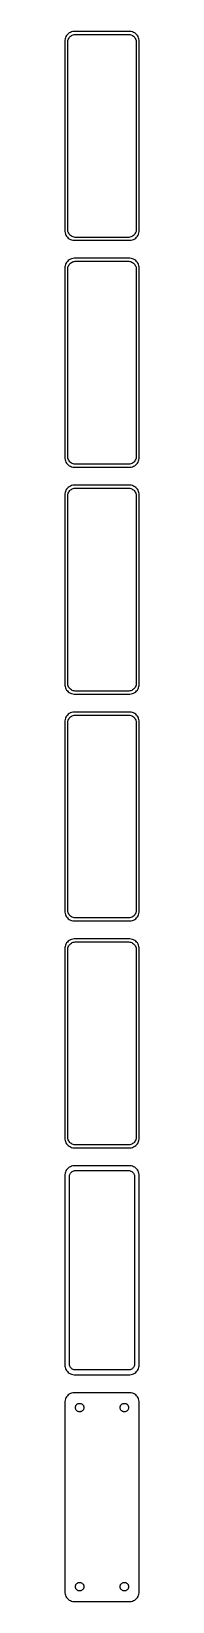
# Model space of a CAD drawing. Header units: metres. Extents: x -19 to 19, y 1658 to 3358.
# Drawn here: x -19 to 19, y 1658 to 2446 of the extents above; entities that cross this region are included whole.
import ezdxf

# ---------------------------------------------------------------- set-up
doc = ezdxf.new("R2010")
doc.units = ezdxf.units.M

msp = doc.modelspace()

# ---------------------------------------------------------------- linework, layer by layer
for p, q in [((-15.8789, 2446.02), (-16.4291, 2445.72)), ((-15.2951, 2446.26), (-15.8789, 2446.02)), ((-14.6869, 2446.41), (-15.2951, 2446.26)), ((-14.0639, 2446.49), (-14.6869, 2446.41)), ((14.0639, 2446.49), (-14.0639, 2446.49)), ((14.6869, 2446.41), (14.0639, 2446.49)), ((15.2951, 2446.26), (14.6869, 2446.41)), ((15.8789, 2446.02), (15.2951, 2446.26)), ((16.4291, 2445.72), (15.8789, 2446.02)), ((-18.7106, 2442.13), (-18.75, 2441.5)), ((-18.75, 2441.5), (-18.75, 2346.5)), ((-18.5929, 2442.74), (-18.7106, 2442.13)), ((-18.3989, 2443.34), (-18.5929, 2442.74)), ((-18.1315, 2443.91), (-18.3989, 2443.34)), ((-17.7951, 2444.44), (-18.1315, 2443.91)), ((-17.3948, 2444.92), (-17.7951, 2444.44)), ((-16.9371, 2445.35), (-17.3948, 2444.92)), ((-17.25, 2441), (-17.2184, 2441.5)), ((-17.25, 2347), (-17.25, 2441)), ((-17.2184, 2441.5), (-17.1243, 2441.99)), ((-17.1243, 2441.99), (-16.9691, 2442.47)), ((-16.9691, 2442.47), (-16.7552, 2442.93)), ((-16.4291, 2445.72), (-16.9371, 2445.35)), ((-16.7552, 2442.93), (-16.4861, 2443.35)), ((-16.4861, 2443.35), (-16.1659, 2443.74)), ((-16.1659, 2443.74), (-15.7997, 2444.08)), ((-15.7997, 2444.08), (-15.3933, 2444.38)), ((-15.3933, 2444.38), (-14.9531, 2444.62)), ((-14.9531, 2444.62), (-14.4861, 2444.8)), ((-14.4861, 2444.8), (-13.9995, 2444.93)), ((-13.9995, 2444.93), (-13.5012, 2444.99)), ((-13.5012, 2444.99), (13.5012, 2444.99)), ((13.5012, 2444.99), (13.9995, 2444.93)), ((13.9995, 2444.93), (14.4861, 2444.8)), ((14.4861, 2444.8), (14.9531, 2444.62)), ((14.9531, 2444.62), (15.3933, 2444.38)), ((15.3933, 2444.38), (15.7997, 2444.08)), ((15.7997, 2444.08), (16.1659, 2443.74)), ((16.1659, 2443.74), (16.4861, 2443.35)), ((16.9371, 2445.35), (16.4291, 2445.72)), ((16.4861, 2443.35), (16.7552, 2442.93)), ((16.7552, 2442.93), (16.9691, 2442.47)), ((17.3948, 2444.92), (16.9371, 2445.35)), ((16.9691, 2442.47), (17.1243, 2441.99)), ((17.1243, 2441.99), (17.2184, 2441.5)), ((17.2184, 2441.5), (17.25, 2441)), ((17.25, 2441), (17.25, 2347)), ((17.7951, 2444.44), (17.3948, 2444.92)), ((18.1315, 2443.91), (17.7951, 2444.44)), ((18.3989, 2443.34), (18.1315, 2443.91)), ((18.5929, 2442.74), (18.3989, 2443.34)), ((18.7106, 2442.13), (18.5929, 2442.74)), ((18.75, 2441.5), (18.7106, 2442.13)), ((18.75, 2346.5), (18.75, 2441.5)), ((-18.75, 2346.5), (-18.7106, 2345.87)), ((-18.7106, 2345.87), (-18.5929, 2345.26)), ((-18.5929, 2345.26), (-18.3989, 2344.66)), ((-18.3989, 2344.66), (-18.1315, 2344.09)), ((-18.1315, 2344.09), (-17.7951, 2343.56)), ((-17.7951, 2343.56), (-17.3948, 2343.08)), ((-17.2184, 2346.5), (-17.25, 2347)), ((-17.1243, 2346.01), (-17.2184, 2346.5)), ((-16.9691, 2345.53), (-17.1243, 2346.01)), ((-16.7552, 2345.07), (-16.9691, 2345.53)), ((-16.4861, 2344.65), (-16.7552, 2345.07)), ((-16.1659, 2344.26), (-16.4861, 2344.65)), ((-15.7997, 2343.92), (-16.1659, 2344.26)), ((-15.3933, 2343.62), (-15.7997, 2343.92)), ((-14.9531, 2343.38), (-15.3933, 2343.62)), ((-14.4861, 2343.2), (-14.9531, 2343.38)), ((14.9531, 2343.38), (14.4861, 2343.2)), ((15.3933, 2343.62), (14.9531, 2343.38)), ((15.7997, 2343.92), (15.3933, 2343.62)), ((16.1659, 2344.26), (15.7997, 2343.92)), ((16.4861, 2344.65), (16.1659, 2344.26)), ((16.7552, 2345.07), (16.4861, 2344.65)), ((16.9691, 2345.53), (16.7552, 2345.07)), ((17.1243, 2346.01), (16.9691, 2345.53)), ((17.2184, 2346.5), (17.1243, 2346.01)), ((17.25, 2347), (17.2184, 2346.5)), ((17.3948, 2343.08), (17.7951, 2343.56)), ((17.7951, 2343.56), (18.1315, 2344.09)), ((18.1315, 2344.09), (18.3989, 2344.66)), ((18.3989, 2344.66), (18.5929, 2345.26)), ((18.5929, 2345.26), (18.7106, 2345.87)), ((18.7106, 2345.87), (18.75, 2346.5)), ((-17.3948, 2343.08), (-16.9371, 2342.65)), ((-16.9371, 2342.65), (-16.4291, 2342.28)), ((-16.4291, 2342.28), (-15.8789, 2341.98)), ((-15.8789, 2341.98), (-15.2951, 2341.74)), ((-15.2951, 2341.74), (-14.6869, 2341.59)), ((-14.6869, 2341.59), (-14.0639, 2341.51)), ((-13.9995, 2343.07), (-14.4861, 2343.2)), ((-14.0639, 2341.51), (14.0639, 2341.51)), ((-13.5012, 2343.01), (-13.9995, 2343.07)), ((13.5012, 2343.01), (-13.5012, 2343.01)), ((13.9995, 2343.07), (13.5012, 2343.01)), ((14.4861, 2343.2), (13.9995, 2343.07)), ((14.0639, 2341.51), (14.6869, 2341.59)), ((14.6869, 2341.59), (15.2951, 2341.74)), ((15.2951, 2341.74), (15.8789, 2341.98)), ((15.8789, 2341.98), (16.4291, 2342.28)), ((16.4291, 2342.28), (16.9371, 2342.65)), ((16.9371, 2342.65), (17.3948, 2343.08)), ((-18.7106, 2328.13), (-18.75, 2327.5)), ((-18.75, 2327.5), (-18.75, 2232.5)), ((-18.5929, 2328.74), (-18.7106, 2328.13)), ((-18.3989, 2329.34), (-18.5929, 2328.74)), ((-18.1315, 2329.91), (-18.3989, 2329.34)), ((-17.7951, 2330.44), (-18.1315, 2329.91)), ((-17.3948, 2330.92), (-17.7951, 2330.44)), ((-16.9371, 2331.35), (-17.3948, 2330.92)), ((-17.25, 2327), (-17.2184, 2327.5)), ((-17.2184, 2327.5), (-17.1243, 2327.99)), ((-17.1243, 2327.99), (-16.9691, 2328.47)), ((-16.9691, 2328.47), (-16.7552, 2328.93)), ((-16.4291, 2331.72), (-16.9371, 2331.35)), ((-16.7552, 2328.93), (-16.4861, 2329.35)), ((-16.4861, 2329.35), (-16.1659, 2329.74)), ((-15.8789, 2332.02), (-16.4291, 2331.72)), ((-16.1659, 2329.74), (-15.7997, 2330.08)), ((-15.2951, 2332.26), (-15.8789, 2332.02)), ((-15.7997, 2330.08), (-15.3933, 2330.38)), ((-15.3933, 2330.38), (-14.9531, 2330.62)), ((-14.6869, 2332.41), (-15.2951, 2332.26)), ((-14.9531, 2330.62), (-14.4861, 2330.8)), ((-14.0639, 2332.49), (-14.6869, 2332.41)), ((-14.4861, 2330.8), (-13.9995, 2330.93)), ((14.0639, 2332.49), (-14.0639, 2332.49)), ((-13.9995, 2330.93), (-13.5012, 2330.99)), ((-13.5012, 2330.99), (13.5012, 2330.99)), ((13.5012, 2330.99), (13.9995, 2330.93)), ((13.9995, 2330.93), (14.4861, 2330.8)), ((14.6869, 2332.41), (14.0639, 2332.49)), ((14.4861, 2330.8), (14.9531, 2330.62)), ((15.2951, 2332.26), (14.6869, 2332.41)), ((14.9531, 2330.62), (15.3933, 2330.38)), ((15.8789, 2332.02), (15.2951, 2332.26)), ((15.3933, 2330.38), (15.7997, 2330.08)), ((15.7997, 2330.08), (16.1659, 2329.74)), ((16.4291, 2331.72), (15.8789, 2332.02)), ((16.1659, 2329.74), (16.4861, 2329.35)), ((16.9371, 2331.35), (16.4291, 2331.72)), ((16.4861, 2329.35), (16.7552, 2328.93)), ((16.7552, 2328.93), (16.9691, 2328.47)), ((17.3948, 2330.92), (16.9371, 2331.35)), ((16.9691, 2328.47), (17.1243, 2327.99)), ((17.1243, 2327.99), (17.2184, 2327.5)), ((17.2184, 2327.5), (17.25, 2327)), ((17.7951, 2330.44), (17.3948, 2330.92)), ((18.1315, 2329.91), (17.7951, 2330.44)), ((18.3989, 2329.34), (18.1315, 2329.91)), ((18.5929, 2328.74), (18.3989, 2329.34)), ((18.7106, 2328.13), (18.5929, 2328.74)), ((18.75, 2327.5), (18.7106, 2328.13)), ((18.75, 2232.5), (18.75, 2327.5)), ((-17.25, 2233), (-17.25, 2327)), ((17.25, 2327), (17.25, 2233)), ((-17.2184, 2232.5), (-17.25, 2233)), ((17.25, 2233), (17.2184, 2232.5)), ((-18.75, 2232.5), (-18.7106, 2231.87)), ((-18.7106, 2231.87), (-18.5929, 2231.26)), ((-18.5929, 2231.26), (-18.3989, 2230.66)), ((-18.3989, 2230.66), (-18.1315, 2230.09)), ((-18.1315, 2230.09), (-17.7951, 2229.56)), ((-17.7951, 2229.56), (-17.3948, 2229.08)), ((-17.3948, 2229.08), (-16.9371, 2228.65)), ((-17.1243, 2232.01), (-17.2184, 2232.5)), ((-16.9691, 2231.53), (-17.1243, 2232.01)), ((-16.7552, 2231.07), (-16.9691, 2231.53)), ((-16.9371, 2228.65), (-16.4291, 2228.28)), ((-16.4861, 2230.65), (-16.7552, 2231.07)), ((-16.1659, 2230.26), (-16.4861, 2230.65)), ((-16.4291, 2228.28), (-15.8789, 2227.98)), ((-15.7997, 2229.92), (-16.1659, 2230.26)), ((-15.8789, 2227.98), (-15.2951, 2227.74)), ((-15.3933, 2229.62), (-15.7997, 2229.92)), ((-14.9531, 2229.38), (-15.3933, 2229.62)), ((-15.2951, 2227.74), (-14.6869, 2227.59)), ((-14.4861, 2229.2), (-14.9531, 2229.38)), ((-14.6869, 2227.59), (-14.0639, 2227.51)), ((-13.9995, 2229.07), (-14.4861, 2229.2)), ((-14.0639, 2227.51), (14.0639, 2227.51)), ((-13.5012, 2229.01), (-13.9995, 2229.07)), ((13.5012, 2229.01), (-13.5012, 2229.01)), ((13.9995, 2229.07), (13.5012, 2229.01)), ((14.4861, 2229.2), (13.9995, 2229.07)), ((14.0639, 2227.51), (14.6869, 2227.59)), ((14.9531, 2229.38), (14.4861, 2229.2)), ((14.6869, 2227.59), (15.2951, 2227.74)), ((15.3933, 2229.62), (14.9531, 2229.38)), ((15.2951, 2227.74), (15.8789, 2227.98)), ((15.7997, 2229.92), (15.3933, 2229.62)), ((16.1659, 2230.26), (15.7997, 2229.92)), ((15.8789, 2227.98), (16.4291, 2228.28)), ((16.4861, 2230.65), (16.1659, 2230.26)), ((16.4291, 2228.28), (16.9371, 2228.65)), ((16.7552, 2231.07), (16.4861, 2230.65)), ((16.9691, 2231.53), (16.7552, 2231.07)), ((16.9371, 2228.65), (17.3948, 2229.08)), ((17.1243, 2232.01), (16.9691, 2231.53)), ((17.2184, 2232.5), (17.1243, 2232.01)), ((17.3948, 2229.08), (17.7951, 2229.56)), ((17.7951, 2229.56), (18.1315, 2230.09)), ((18.1315, 2230.09), (18.3989, 2230.66)), ((18.3989, 2230.66), (18.5929, 2231.26)), ((18.5929, 2231.26), (18.7106, 2231.87)), ((18.7106, 2231.87), (18.75, 2232.5)), ((-16.9371, 2217.35), (-17.3948, 2216.92)), ((-16.4291, 2217.72), (-16.9371, 2217.35)), ((-15.8789, 2218.02), (-16.4291, 2217.72)), ((-15.2951, 2218.26), (-15.8789, 2218.02)), ((-14.6869, 2218.41), (-15.2951, 2218.26)), ((-14.0639, 2218.49), (-14.6869, 2218.41)), ((14.0639, 2218.49), (-14.0639, 2218.49)), ((14.6869, 2218.41), (14.0639, 2218.49)), ((15.2951, 2218.26), (14.6869, 2218.41)), ((15.8789, 2218.02), (15.2951, 2218.26)), ((16.4291, 2217.72), (15.8789, 2218.02)), ((16.9371, 2217.35), (16.4291, 2217.72)), ((17.3948, 2216.92), (16.9371, 2217.35)), ((-18.7106, 2214.13), (-18.75, 2213.5)), ((-18.75, 2213.5), (-18.75, 2118.5)), ((-18.5929, 2214.74), (-18.7106, 2214.13)), ((-18.3989, 2215.34), (-18.5929, 2214.74)), ((-18.1315, 2215.91), (-18.3989, 2215.34)), ((-17.7951, 2216.44), (-18.1315, 2215.91)), ((-17.3948, 2216.92), (-17.7951, 2216.44)), ((-17.25, 2213), (-17.2184, 2213.5)), ((-17.25, 2119), (-17.25, 2213)), ((-17.2184, 2213.5), (-17.1243, 2213.99)), ((-17.1243, 2213.99), (-16.9691, 2214.47)), ((-16.9691, 2214.47), (-16.7552, 2214.93)), ((-16.7552, 2214.93), (-16.4861, 2215.35)), ((-16.4861, 2215.35), (-16.1659, 2215.74)), ((-16.1659, 2215.74), (-15.7997, 2216.08)), ((-15.7997, 2216.08), (-15.3933, 2216.38)), ((-15.3933, 2216.38), (-14.9531, 2216.62)), ((-14.9531, 2216.62), (-14.4861, 2216.8)), ((-14.4861, 2216.8), (-13.9995, 2216.93)), ((-13.9995, 2216.93), (-13.5012, 2216.99)), ((-13.5012, 2216.99), (13.5012, 2216.99)), ((13.5012, 2216.99), (13.9995, 2216.93)), ((13.9995, 2216.93), (14.4861, 2216.8)), ((14.4861, 2216.8), (14.9531, 2216.62)), ((14.9531, 2216.62), (15.3933, 2216.38)), ((15.3933, 2216.38), (15.7997, 2216.08)), ((15.7997, 2216.08), (16.1659, 2215.74)), ((16.1659, 2215.74), (16.4861, 2215.35)), ((16.4861, 2215.35), (16.7552, 2214.93)), ((16.7552, 2214.93), (16.9691, 2214.47)), ((16.9691, 2214.47), (17.1243, 2213.99)), ((17.1243, 2213.99), (17.2184, 2213.5)), ((17.2184, 2213.5), (17.25, 2213)), ((17.25, 2213), (17.25, 2119)), ((17.7951, 2216.44), (17.3948, 2216.92)), ((18.1315, 2215.91), (17.7951, 2216.44)), ((18.3989, 2215.34), (18.1315, 2215.91)), ((18.5929, 2214.74), (18.3989, 2215.34)), ((18.7106, 2214.13), (18.5929, 2214.74)), ((18.75, 2213.5), (18.7106, 2214.13)), ((18.75, 2118.5), (18.75, 2213.5)), ((-18.75, 2118.5), (-18.7106, 2117.87)), ((-18.7106, 2117.87), (-18.5929, 2117.26)), ((-18.5929, 2117.26), (-18.3989, 2116.66)), ((-18.3989, 2116.66), (-18.1315, 2116.09)), ((-18.1315, 2116.09), (-17.7951, 2115.56)), ((-17.7951, 2115.56), (-17.3948, 2115.08)), ((-17.3948, 2115.08), (-16.9371, 2114.65)), ((-17.2184, 2118.5), (-17.25, 2119)), ((-17.1243, 2118.01), (-17.2184, 2118.5)), ((-16.9691, 2117.53), (-17.1243, 2118.01)), ((-16.7552, 2117.07), (-16.9691, 2117.53)), ((-16.9371, 2114.65), (-16.4291, 2114.28)), ((-16.4861, 2116.65), (-16.7552, 2117.07)), ((-16.1659, 2116.26), (-16.4861, 2116.65)), ((-15.7997, 2115.92), (-16.1659, 2116.26)), ((-15.3933, 2115.62), (-15.7997, 2115.92)), ((-14.9531, 2115.38), (-15.3933, 2115.62)), ((-14.4861, 2115.2), (-14.9531, 2115.38)), ((-13.9995, 2115.07), (-14.4861, 2115.2)), ((-13.5012, 2115.01), (-13.9995, 2115.07)), ((13.5012, 2115.01), (-13.5012, 2115.01)), ((13.9995, 2115.07), (13.5012, 2115.01)), ((14.4861, 2115.2), (13.9995, 2115.07)), ((14.9531, 2115.38), (14.4861, 2115.2)), ((15.3933, 2115.62), (14.9531, 2115.38)), ((15.7997, 2115.92), (15.3933, 2115.62)), ((16.1659, 2116.26), (15.7997, 2115.92)), ((16.4861, 2116.65), (16.1659, 2116.26)), ((16.4291, 2114.28), (16.9371, 2114.65)), ((16.7552, 2117.07), (16.4861, 2116.65)), ((16.9691, 2117.53), (16.7552, 2117.07)), ((16.9371, 2114.65), (17.3948, 2115.08)), ((17.1243, 2118.01), (16.9691, 2117.53)), ((17.2184, 2118.5), (17.1243, 2118.01)), ((17.25, 2119), (17.2184, 2118.5)), ((17.3948, 2115.08), (17.7951, 2115.56)), ((17.7951, 2115.56), (18.1315, 2116.09)), ((18.1315, 2116.09), (18.3989, 2116.66)), ((18.3989, 2116.66), (18.5929, 2117.26)), ((18.5929, 2117.26), (18.7106, 2117.87)), ((18.7106, 2117.87), (18.75, 2118.5)), ((-16.4291, 2114.28), (-15.8789, 2113.98)), ((-15.8789, 2113.98), (-15.2951, 2113.74)), ((-15.2951, 2113.74), (-14.6869, 2113.59)), ((-14.6869, 2113.59), (-14.0639, 2113.51)), ((-14.0639, 2113.51), (14.0639, 2113.51)), ((14.0639, 2113.51), (14.6869, 2113.59)), ((14.6869, 2113.59), (15.2951, 2113.74)), ((15.2951, 2113.74), (15.8789, 2113.98)), ((15.8789, 2113.98), (16.4291, 2114.28)), ((-18.7106, 2100.13), (-18.75, 2099.5)), ((-18.75, 2099.5), (-18.75, 2004.5)), ((-18.5929, 2100.74), (-18.7106, 2100.13)), ((-18.3989, 2101.34), (-18.5929, 2100.74)), ((-18.1315, 2101.91), (-18.3989, 2101.34)), ((-17.7951, 2102.44), (-18.1315, 2101.91)), ((-17.3948, 2102.92), (-17.7951, 2102.44)), ((-16.9371, 2103.35), (-17.3948, 2102.92)), ((-17.25, 2099), (-17.2184, 2099.5)), ((-17.25, 2005), (-17.25, 2099)), ((-17.2184, 2099.5), (-17.1243, 2099.99)), ((-17.1243, 2099.99), (-16.9691, 2100.47)), ((-16.9691, 2100.47), (-16.7552, 2100.93)), ((-16.4291, 2103.72), (-16.9371, 2103.35)), ((-16.7552, 2100.93), (-16.4861, 2101.35)), ((-16.4861, 2101.35), (-16.1659, 2101.74)), ((-15.8789, 2104.02), (-16.4291, 2103.72)), ((-16.1659, 2101.74), (-15.7997, 2102.08)), ((-15.2951, 2104.26), (-15.8789, 2104.02)), ((-15.7997, 2102.08), (-15.3933, 2102.38)), ((-15.3933, 2102.38), (-14.9531, 2102.62)), ((-14.6869, 2104.41), (-15.2951, 2104.26)), ((-14.9531, 2102.62), (-14.4861, 2102.8)), ((-14.0639, 2104.49), (-14.6869, 2104.41)), ((-14.4861, 2102.8), (-13.9995, 2102.93)), ((14.0639, 2104.49), (-14.0639, 2104.49)), ((-13.9995, 2102.93), (-13.5012, 2102.99)), ((-13.5012, 2102.99), (13.5012, 2102.99)), ((13.5012, 2102.99), (13.9995, 2102.93)), ((13.9995, 2102.93), (14.4861, 2102.8)), ((14.6869, 2104.41), (14.0639, 2104.49)), ((14.4861, 2102.8), (14.9531, 2102.62)), ((15.2951, 2104.26), (14.6869, 2104.41)), ((14.9531, 2102.62), (15.3933, 2102.38)), ((15.8789, 2104.02), (15.2951, 2104.26)), ((15.3933, 2102.38), (15.7997, 2102.08)), ((15.7997, 2102.08), (16.1659, 2101.74)), ((16.4291, 2103.72), (15.8789, 2104.02)), ((16.1659, 2101.74), (16.4861, 2101.35)), ((16.9371, 2103.35), (16.4291, 2103.72)), ((16.4861, 2101.35), (16.7552, 2100.93)), ((16.7552, 2100.93), (16.9691, 2100.47)), ((17.3948, 2102.92), (16.9371, 2103.35)), ((16.9691, 2100.47), (17.1243, 2099.99)), ((17.1243, 2099.99), (17.2184, 2099.5)), ((17.2184, 2099.5), (17.25, 2099)), ((17.25, 2099), (17.25, 2005)), ((17.7951, 2102.44), (17.3948, 2102.92)), ((18.1315, 2101.91), (17.7951, 2102.44)), ((18.3989, 2101.34), (18.1315, 2101.91)), ((18.5929, 2100.74), (18.3989, 2101.34)), ((18.7106, 2100.13), (18.5929, 2100.74)), ((18.75, 2099.5), (18.7106, 2100.13)), ((18.75, 2004.5), (18.75, 2099.5)), ((-18.75, 2004.5), (-18.7106, 2003.87)), ((-17.2184, 2004.5), (-17.25, 2005)), ((-17.1243, 2004.01), (-17.2184, 2004.5)), ((-16.9691, 2003.53), (-17.1243, 2004.01)), ((17.1243, 2004.01), (16.9691, 2003.53)), ((17.2184, 2004.5), (17.1243, 2004.01)), ((17.25, 2005), (17.2184, 2004.5)), ((18.7106, 2003.87), (18.75, 2004.5)), ((-18.7106, 2003.87), (-18.5929, 2003.26)), ((-18.5929, 2003.26), (-18.3989, 2002.66)), ((-18.3989, 2002.66), (-18.1315, 2002.09)), ((-18.1315, 2002.09), (-17.7951, 2001.56)), ((-17.7951, 2001.56), (-17.3948, 2001.08)), ((-17.3948, 2001.08), (-16.9371, 2000.65)), ((-16.7552, 2003.07), (-16.9691, 2003.53)), ((-16.9371, 2000.65), (-16.4291, 2000.28)), ((-16.4861, 2002.65), (-16.7552, 2003.07)), ((-16.1659, 2002.26), (-16.4861, 2002.65)), ((-16.4291, 2000.28), (-15.8789, 1999.98)), ((-15.7997, 2001.92), (-16.1659, 2002.26)), ((-15.8789, 1999.98), (-15.2951, 1999.74)), ((-15.3933, 2001.62), (-15.7997, 2001.92)), ((-14.9531, 2001.38), (-15.3933, 2001.62)), ((-15.2951, 1999.74), (-14.6869, 1999.59)), ((-14.4861, 2001.2), (-14.9531, 2001.38)), ((-14.6869, 1999.59), (-14.0639, 1999.51)), ((-13.9995, 2001.07), (-14.4861, 2001.2)), ((-14.0639, 1999.51), (14.0639, 1999.51)), ((-13.5012, 2001.01), (-13.9995, 2001.07)), ((13.5012, 2001.01), (-13.5012, 2001.01)), ((13.9995, 2001.07), (13.5012, 2001.01)), ((14.4861, 2001.2), (13.9995, 2001.07)), ((14.0639, 1999.51), (14.6869, 1999.59)), ((14.9531, 2001.38), (14.4861, 2001.2)), ((14.6869, 1999.59), (15.2951, 1999.74)), ((15.3933, 2001.62), (14.9531, 2001.38)), ((15.2951, 1999.74), (15.8789, 1999.98)), ((15.7997, 2001.92), (15.3933, 2001.62)), ((16.1659, 2002.26), (15.7997, 2001.92)), ((15.8789, 1999.98), (16.4291, 2000.28)), ((16.4861, 2002.65), (16.1659, 2002.26)), ((16.4291, 2000.28), (16.9371, 2000.65)), ((16.7552, 2003.07), (16.4861, 2002.65)), ((16.9691, 2003.53), (16.7552, 2003.07)), ((16.9371, 2000.65), (17.3948, 2001.08)), ((17.3948, 2001.08), (17.7951, 2001.56)), ((17.7951, 2001.56), (18.1315, 2002.09)), ((18.1315, 2002.09), (18.3989, 2002.66)), ((18.3989, 2002.66), (18.5929, 2003.26)), ((18.5929, 2003.26), (18.7106, 2003.87)), ((-17.7951, 1988.44), (-18.1315, 1987.91)), ((-17.3948, 1988.92), (-17.7951, 1988.44)), ((-16.9371, 1989.35), (-17.3948, 1988.92)), ((-16.4291, 1989.72), (-16.9371, 1989.35)), ((-15.8789, 1990.02), (-16.4291, 1989.72)), ((-15.2951, 1990.26), (-15.8789, 1990.02)), ((-15.7997, 1988.08), (-15.3933, 1988.38)), ((-15.3933, 1988.38), (-14.9531, 1988.62)), ((-14.6869, 1990.41), (-15.2951, 1990.26)), ((-14.9531, 1988.62), (-14.4861, 1988.8)), ((-14.0639, 1990.49), (-14.6869, 1990.41)), ((-14.4861, 1988.8), (-13.9995, 1988.93)), ((14.0639, 1990.49), (-14.0639, 1990.49)), ((-13.9995, 1988.93), (-13.5012, 1988.99)), ((-13.5012, 1988.99), (13.5012, 1988.99)), ((13.5012, 1988.99), (13.9995, 1988.93)), ((13.9995, 1988.93), (14.4861, 1988.8)), ((14.6869, 1990.41), (14.0639, 1990.49)), ((14.4861, 1988.8), (14.9531, 1988.62)), ((15.2951, 1990.26), (14.6869, 1990.41)), ((14.9531, 1988.62), (15.3933, 1988.38)), ((15.8789, 1990.02), (15.2951, 1990.26)), ((15.3933, 1988.38), (15.7997, 1988.08)), ((16.4291, 1989.72), (15.8789, 1990.02)), ((16.9371, 1989.35), (16.4291, 1989.72)), ((17.3948, 1988.92), (16.9371, 1989.35)), ((17.7951, 1988.44), (17.3948, 1988.92)), ((18.1315, 1987.91), (17.7951, 1988.44)), ((-18.7106, 1986.13), (-18.75, 1985.5)), ((-18.75, 1985.5), (-18.75, 1890.5)), ((-18.5929, 1986.74), (-18.7106, 1986.13)), ((-18.3989, 1987.34), (-18.5929, 1986.74)), ((-18.1315, 1987.91), (-18.3989, 1987.34)), ((-17.25, 1985), (-17.2184, 1985.5)), ((-17.25, 1891), (-17.25, 1985)), ((-17.2184, 1985.5), (-17.1243, 1985.99)), ((-17.1243, 1985.99), (-16.9691, 1986.47)), ((-16.9691, 1986.47), (-16.7552, 1986.93)), ((-16.7552, 1986.93), (-16.4861, 1987.35)), ((-16.4861, 1987.35), (-16.1659, 1987.74)), ((-16.1659, 1987.74), (-15.7997, 1988.08)), ((15.7997, 1988.08), (16.1659, 1987.74)), ((16.1659, 1987.74), (16.4861, 1987.35)), ((16.4861, 1987.35), (16.7552, 1986.93)), ((16.7552, 1986.93), (16.9691, 1986.47)), ((16.9691, 1986.47), (17.1243, 1985.99)), ((17.1243, 1985.99), (17.2184, 1985.5)), ((17.2184, 1985.5), (17.25, 1985)), ((17.25, 1985), (17.25, 1891)), ((18.3989, 1987.34), (18.1315, 1987.91)), ((18.5929, 1986.74), (18.3989, 1987.34)), ((18.7106, 1986.13), (18.5929, 1986.74)), ((18.75, 1985.5), (18.7106, 1986.13)), ((18.75, 1890.5), (18.75, 1985.5)), ((-18.75, 1890.5), (-18.7106, 1889.87)), ((-18.7106, 1889.87), (-18.5929, 1889.26)), ((-18.5929, 1889.26), (-18.3989, 1888.66)), ((-18.3989, 1888.66), (-18.1315, 1888.09)), ((-18.1315, 1888.09), (-17.7951, 1887.56)), ((-17.7951, 1887.56), (-17.3948, 1887.08)), ((-17.3948, 1887.08), (-16.9371, 1886.65)), ((-17.2184, 1890.5), (-17.25, 1891)), ((-17.1243, 1890.01), (-17.2184, 1890.5)), ((-16.9691, 1889.53), (-17.1243, 1890.01)), ((-16.7552, 1889.07), (-16.9691, 1889.53)), ((-16.9371, 1886.65), (-16.4291, 1886.28)), ((-16.4861, 1888.65), (-16.7552, 1889.07)), ((-16.1659, 1888.26), (-16.4861, 1888.65)), ((-16.4291, 1886.28), (-15.8789, 1885.98)), ((-15.7997, 1887.92), (-16.1659, 1888.26)), ((-15.8789, 1885.98), (-15.2951, 1885.74)), ((-15.3933, 1887.62), (-15.7997, 1887.92)), ((-14.9531, 1887.38), (-15.3933, 1887.62)), ((-15.2951, 1885.74), (-14.6869, 1885.59)), ((-14.4861, 1887.2), (-14.9531, 1887.38)), ((-13.9995, 1887.07), (-14.4861, 1887.2)), ((-13.5012, 1887.01), (-13.9995, 1887.07)), ((13.5012, 1887.01), (-13.5012, 1887.01)), ((13.9995, 1887.07), (13.5012, 1887.01)), ((14.4861, 1887.2), (13.9995, 1887.07)), ((14.9531, 1887.38), (14.4861, 1887.2)), ((14.6869, 1885.59), (15.2951, 1885.74)), ((15.3933, 1887.62), (14.9531, 1887.38)), ((15.2951, 1885.74), (15.8789, 1885.98)), ((15.7997, 1887.92), (15.3933, 1887.62)), ((16.1659, 1888.26), (15.7997, 1887.92)), ((15.8789, 1885.98), (16.4291, 1886.28)), ((16.4861, 1888.65), (16.1659, 1888.26)), ((16.4291, 1886.28), (16.9371, 1886.65)), ((16.7552, 1889.07), (16.4861, 1888.65)), ((16.9691, 1889.53), (16.7552, 1889.07)), ((16.9371, 1886.65), (17.3948, 1887.08)), ((17.1243, 1890.01), (16.9691, 1889.53)), ((17.2184, 1890.5), (17.1243, 1890.01)), ((17.25, 1891), (17.2184, 1890.5)), ((17.3948, 1887.08), (17.7951, 1887.56)), ((17.7951, 1887.56), (18.1315, 1888.09)), ((18.1315, 1888.09), (18.3989, 1888.66)), ((18.3989, 1888.66), (18.5929, 1889.26)), ((18.5929, 1889.26), (18.7106, 1889.87)), ((18.7106, 1889.87), (18.75, 1890.5)), ((-14.6869, 1885.59), (-14.0639, 1885.51)), ((-14.0639, 1885.51), (14.0639, 1885.51)), ((14.0639, 1885.51), (14.6869, 1885.59)), ((-18.7106, 1872.13), (-18.75, 1871.5)), ((-18.75, 1871.5), (-18.75, 1776.5)), ((-18.5929, 1872.74), (-18.7106, 1872.13)), ((-18.3989, 1873.34), (-18.5929, 1872.74)), ((-18.1315, 1873.91), (-18.3989, 1873.34)), ((-17.7951, 1874.44), (-18.1315, 1873.91)), ((-17.3948, 1874.92), (-17.7951, 1874.44)), ((-16.9371, 1875.35), (-17.3948, 1874.92)), ((-16.4291, 1875.72), (-16.9371, 1875.35)), ((-15.8789, 1876.02), (-16.4291, 1875.72)), ((-16.3629, 1871), (-16.3384, 1871.39)), ((-16.3629, 1777), (-16.3629, 1871)), ((-16.3384, 1871.39), (-16.2651, 1871.77)), ((-16.2651, 1871.77), (-16.1443, 1872.15)), ((-16.1443, 1872.15), (-15.9779, 1872.5)), ((-15.9779, 1872.5), (-15.7684, 1872.83)), ((-15.2951, 1876.26), (-15.8789, 1876.02)), ((-15.7684, 1872.83), (-15.5192, 1873.13)), ((-15.5192, 1873.13), (-15.2342, 1873.4)), ((-14.6869, 1876.41), (-15.2951, 1876.26)), ((-15.2342, 1873.4), (-14.918, 1873.63)), ((-14.918, 1873.63), (-14.5754, 1873.82)), ((-14.0639, 1876.49), (-14.6869, 1876.41)), ((-14.5754, 1873.82), (-14.2119, 1873.96)), ((-14.2119, 1873.96), (-13.8333, 1874.06)), ((14.0639, 1876.49), (-14.0639, 1876.49)), ((-13.8333, 1874.06), (-13.4454, 1874.11)), ((-13.4454, 1874.11), (13.4454, 1874.11)), ((13.4454, 1874.11), (13.8333, 1874.06)), ((13.8333, 1874.06), (14.2119, 1873.96)), ((14.6869, 1876.41), (14.0639, 1876.49)), ((14.2119, 1873.96), (14.5754, 1873.82)), ((14.5754, 1873.82), (14.918, 1873.63)), ((15.2951, 1876.26), (14.6869, 1876.41)), ((14.918, 1873.63), (15.2342, 1873.4)), ((15.2342, 1873.4), (15.5192, 1873.13)), ((15.8789, 1876.02), (15.2951, 1876.26)), ((15.5192, 1873.13), (15.7684, 1872.83)), ((15.7684, 1872.83), (15.9779, 1872.5)), ((16.4291, 1875.72), (15.8789, 1876.02)), ((15.9779, 1872.5), (16.1443, 1872.15)), ((16.1443, 1872.15), (16.2651, 1871.77)), ((16.2651, 1871.77), (16.3384, 1871.39)), ((16.3384, 1871.39), (16.3629, 1871)), ((16.3629, 1871), (16.3629, 1777)), ((16.9371, 1875.35), (16.4291, 1875.72)), ((17.3948, 1874.92), (16.9371, 1875.35)), ((17.7951, 1874.44), (17.3948, 1874.92)), ((18.1315, 1873.91), (17.7951, 1874.44)), ((18.3989, 1873.34), (18.1315, 1873.91)), ((18.5929, 1872.74), (18.3989, 1873.34)), ((18.7106, 1872.13), (18.5929, 1872.74)), ((18.75, 1871.5), (18.7106, 1872.13)), ((18.75, 1776.5), (18.75, 1871.5)), ((-18.75, 1776.5), (-18.7106, 1775.87)), ((-18.7106, 1775.87), (-18.5929, 1775.26)), ((-18.5929, 1775.26), (-18.3989, 1774.66)), ((-16.3384, 1776.61), (-16.3629, 1777)), ((-16.2651, 1776.23), (-16.3384, 1776.61)), ((-16.1443, 1775.85), (-16.2651, 1776.23)), ((-15.9779, 1775.5), (-16.1443, 1775.85)), ((-15.7684, 1775.17), (-15.9779, 1775.5)), ((15.9779, 1775.5), (15.7684, 1775.17)), ((16.1443, 1775.85), (15.9779, 1775.5)), ((16.2651, 1776.23), (16.1443, 1775.85)), ((16.3384, 1776.61), (16.2651, 1776.23)), ((16.3629, 1777), (16.3384, 1776.61)), ((18.3989, 1774.66), (18.5929, 1775.26)), ((18.5929, 1775.26), (18.7106, 1775.87)), ((18.7106, 1775.87), (18.75, 1776.5)), ((-18.3989, 1774.66), (-18.1315, 1774.09)), ((-18.1315, 1774.09), (-17.7951, 1773.56)), ((-17.7951, 1773.56), (-17.3948, 1773.08)), ((-17.3948, 1773.08), (-16.9371, 1772.65)), ((-16.9371, 1772.65), (-16.4291, 1772.28)), ((-16.4291, 1772.28), (-15.8789, 1771.98)), ((-15.8789, 1771.98), (-15.2951, 1771.74)), ((-15.5192, 1774.87), (-15.7684, 1775.17)), ((-15.2342, 1774.6), (-15.5192, 1774.87)), ((-15.2951, 1771.74), (-14.6869, 1771.59)), ((-14.918, 1774.37), (-15.2342, 1774.6)), ((-14.5754, 1774.18), (-14.918, 1774.37)), ((-14.6869, 1771.59), (-14.0639, 1771.51)), ((-14.2119, 1774.04), (-14.5754, 1774.18)), ((-13.8333, 1773.94), (-14.2119, 1774.04)), ((-14.0639, 1771.51), (14.0639, 1771.51)), ((-13.4454, 1773.89), (-13.8333, 1773.94)), ((13.4454, 1773.89), (-13.4454, 1773.89)), ((13.8333, 1773.94), (13.4454, 1773.89)), ((14.2119, 1774.04), (13.8333, 1773.94)), ((14.0639, 1771.51), (14.6869, 1771.59)), ((14.5754, 1774.18), (14.2119, 1774.04)), ((14.918, 1774.37), (14.5754, 1774.18)), ((14.6869, 1771.59), (15.2951, 1771.74)), ((15.2342, 1774.6), (14.918, 1774.37)), ((15.5192, 1774.87), (15.2342, 1774.6)), ((15.2951, 1771.74), (15.8789, 1771.98)), ((15.7684, 1775.17), (15.5192, 1774.87)), ((15.8789, 1771.98), (16.4291, 1772.28)), ((16.4291, 1772.28), (16.9371, 1772.65)), ((16.9371, 1772.65), (17.3948, 1773.08)), ((17.3948, 1773.08), (17.7951, 1773.56)), ((17.7951, 1773.56), (18.1315, 1774.09)), ((18.1315, 1774.09), (18.3989, 1774.66)), ((-18.1315, 1759.91), (-18.3989, 1759.34)), ((-17.7951, 1760.44), (-18.1315, 1759.91)), ((-17.3948, 1760.92), (-17.7951, 1760.44)), ((-16.9371, 1761.35), (-17.3948, 1760.92)), ((-16.4291, 1761.72), (-16.9371, 1761.35)), ((-15.8789, 1762.02), (-16.4291, 1761.72)), ((-15.2951, 1762.26), (-15.8789, 1762.02)), ((-14.6869, 1762.41), (-15.2951, 1762.26)), ((-14.0639, 1762.49), (-14.6869, 1762.41)), ((14.0639, 1762.49), (-14.0639, 1762.49)), ((14.6869, 1762.41), (14.0639, 1762.49)), ((15.2951, 1762.26), (14.6869, 1762.41)), ((15.8789, 1762.02), (15.2951, 1762.26)), ((16.4291, 1761.72), (15.8789, 1762.02)), ((16.9371, 1761.35), (16.4291, 1761.72)), ((17.3948, 1760.92), (16.9371, 1761.35)), ((17.7951, 1760.44), (17.3948, 1760.92)), ((18.1315, 1759.91), (17.7951, 1760.44)), ((18.3989, 1759.34), (18.1315, 1759.91)), ((-18.7106, 1758.13), (-18.75, 1757.5)), ((-18.75, 1757.5), (-18.75, 1662.5)), ((-18.5929, 1758.74), (-18.7106, 1758.13)), ((-18.3989, 1759.34), (-18.5929, 1758.74)), ((-13.3853, 1755), (-13.3685, 1755.27)), ((-13.3685, 1754.73), (-13.3853, 1755)), ((-13.3685, 1755.27), (-13.3182, 1755.53)), ((-13.3182, 1754.47), (-13.3685, 1754.73)), ((-13.3182, 1755.53), (-13.2353, 1755.79)), ((-13.2353, 1754.21), (-13.3182, 1754.47)), ((-13.2353, 1755.79), (-13.1212, 1756.03)), ((-13.1212, 1753.97), (-13.2353, 1754.21)), ((-13.1212, 1756.03), (-12.9775, 1756.26)), ((-12.9775, 1753.74), (-13.1212, 1753.97)), ((-12.9775, 1756.26), (-12.8065, 1756.46)), ((-12.8065, 1753.54), (-12.9775, 1753.74)), ((-12.8065, 1756.46), (-12.6111, 1756.65)), ((-12.6111, 1753.35), (-12.8065, 1753.54)), ((-12.6111, 1756.65), (-12.3941, 1756.8)), ((-12.3941, 1753.2), (-12.6111, 1753.35)), ((-12.3941, 1756.8), (-12.1591, 1756.93)), ((-12.1591, 1753.07), (-12.3941, 1753.2)), ((-12.1591, 1756.93), (-11.9098, 1757.03)), ((-11.9098, 1752.97), (-12.1591, 1753.07)), ((-11.9098, 1757.03), (-11.6501, 1757.1)), ((-11.6501, 1752.9), (-11.9098, 1752.97)), ((-11.6501, 1757.1), (-11.3841, 1757.13)), ((-11.3841, 1752.87), (-11.6501, 1752.9)), ((-11.3841, 1757.13), (-11.1159, 1757.13)), ((-11.1159, 1752.87), (-11.3841, 1752.87)), ((-11.1159, 1757.13), (-10.8499, 1757.1)), ((-10.8499, 1752.9), (-11.1159, 1752.87)), ((-10.8499, 1757.1), (-10.5901, 1757.03)), ((-10.5901, 1752.97), (-10.8499, 1752.9)), ((-10.5901, 1757.03), (-10.3408, 1756.93)), ((-10.3408, 1753.07), (-10.5901, 1752.97)), ((-10.3408, 1756.93), (-10.1059, 1756.8)), ((-10.1059, 1753.2), (-10.3408, 1753.07)), ((-10.1059, 1756.8), (-9.8889, 1756.65)), ((-9.8889, 1753.35), (-10.1059, 1753.2)), ((-9.8889, 1756.65), (-9.6934, 1756.46)), ((-9.6934, 1753.54), (-9.8889, 1753.35)), ((-9.6934, 1756.46), (-9.5225, 1756.26)), ((-9.5225, 1753.74), (-9.6934, 1753.54)), ((-9.5225, 1756.26), (-9.3788, 1756.03)), ((-9.3788, 1753.97), (-9.5225, 1753.74)), ((-9.3788, 1756.03), (-9.2646, 1755.79)), ((-9.2646, 1754.21), (-9.3788, 1753.97)), ((-9.2646, 1755.79), (-9.1818, 1755.53)), ((-9.1818, 1754.47), (-9.2646, 1754.21)), ((-9.1818, 1755.53), (-9.1315, 1755.27)), ((-9.1315, 1754.73), (-9.1818, 1754.47)), ((-9.1315, 1755.27), (-9.1147, 1755)), ((-9.1147, 1755), (-9.1315, 1754.73)), ((9.1147, 1755), (9.1315, 1755.27)), ((9.1315, 1754.73), (9.1147, 1755)), ((9.1315, 1755.27), (9.1818, 1755.53)), ((9.1818, 1754.47), (9.1315, 1754.73)), ((9.1818, 1755.53), (9.2646, 1755.79)), ((9.2646, 1754.21), (9.1818, 1754.47)), ((9.2646, 1755.79), (9.3788, 1756.03)), ((9.3788, 1753.97), (9.2646, 1754.21)), ((9.3788, 1756.03), (9.5225, 1756.26)), ((9.5225, 1753.74), (9.3788, 1753.97)), ((9.5225, 1756.26), (9.6934, 1756.46)), ((9.6934, 1753.54), (9.5225, 1753.74)), ((9.6934, 1756.46), (9.8889, 1756.65)), ((9.8889, 1753.35), (9.6934, 1753.54)), ((9.8889, 1756.65), (10.1059, 1756.8)), ((10.1059, 1753.2), (9.8889, 1753.35)), ((10.1059, 1756.8), (10.3408, 1756.93)), ((10.3408, 1753.07), (10.1059, 1753.2)), ((10.3408, 1756.93), (10.5901, 1757.03)), ((10.5901, 1752.97), (10.3408, 1753.07)), ((10.5901, 1757.03), (10.8499, 1757.1)), ((10.8499, 1752.9), (10.5901, 1752.97)), ((10.8499, 1757.1), (11.1159, 1757.13)), ((11.1159, 1752.87), (10.8499, 1752.9)), ((11.1159, 1757.13), (11.3841, 1757.13)), ((11.3841, 1752.87), (11.1159, 1752.87)), ((11.3841, 1757.13), (11.6501, 1757.1)), ((11.6501, 1752.9), (11.3841, 1752.87)), ((11.6501, 1757.1), (11.9098, 1757.03)), ((11.9098, 1752.97), (11.6501, 1752.9)), ((11.9098, 1757.03), (12.1591, 1756.93)), ((12.1591, 1753.07), (11.9098, 1752.97)), ((12.1591, 1756.93), (12.3941, 1756.8)), ((12.3941, 1753.2), (12.1591, 1753.07)), ((12.3941, 1756.8), (12.6111, 1756.65)), ((12.6111, 1753.35), (12.3941, 1753.2)), ((12.6111, 1756.65), (12.8065, 1756.46)), ((12.8065, 1753.54), (12.6111, 1753.35)), ((12.8065, 1756.46), (12.9775, 1756.26)), ((12.9775, 1753.74), (12.8065, 1753.54)), ((12.9775, 1756.26), (13.1212, 1756.03)), ((13.1212, 1753.97), (12.9775, 1753.74)), ((13.1212, 1756.03), (13.2353, 1755.79)), ((13.2353, 1754.21), (13.1212, 1753.97)), ((13.2353, 1755.79), (13.3182, 1755.53)), ((13.3182, 1754.47), (13.2353, 1754.21)), ((13.3182, 1755.53), (13.3685, 1755.27)), ((13.3685, 1754.73), (13.3182, 1754.47)), ((13.3685, 1755.27), (13.3853, 1755)), ((13.3853, 1755), (13.3685, 1754.73)), ((18.5929, 1758.74), (18.3989, 1759.34)), ((18.7106, 1758.13), (18.5929, 1758.74)), ((18.75, 1757.5), (18.7106, 1758.13)), ((18.75, 1662.5), (18.75, 1757.5)), ((-13.3853, 1665), (-13.3685, 1665.27)), ((-13.3685, 1664.73), (-13.3853, 1665)), ((-13.3685, 1665.27), (-13.3182, 1665.53)), ((-13.3182, 1665.53), (-13.2353, 1665.79)), ((-13.2353, 1665.79), (-13.1212, 1666.03)), ((-13.1212, 1666.03), (-12.9775, 1666.26)), ((-12.9775, 1666.26), (-12.8065, 1666.46)), ((-12.8065, 1666.46), (-12.6111, 1666.65)), ((-12.6111, 1666.65), (-12.3941, 1666.8)), ((-12.3941, 1666.8), (-12.1591, 1666.93)), ((-12.1591, 1666.93), (-11.9098, 1667.03)), ((-11.9098, 1667.03), (-11.6501, 1667.1)), ((-11.6501, 1667.1), (-11.3841, 1667.13)), ((-11.3841, 1667.13), (-11.1159, 1667.13)), ((-11.1159, 1667.13), (-10.8499, 1667.1)), ((-10.8499, 1667.1), (-10.5901, 1667.03)), ((-10.5901, 1667.03), (-10.3408, 1666.93)), ((-10.3408, 1666.93), (-10.1059, 1666.8)), ((-10.1059, 1666.8), (-9.8889, 1666.65)), ((-9.8889, 1666.65), (-9.6934, 1666.46)), ((-9.6934, 1666.46), (-9.5225, 1666.26)), ((-9.5225, 1666.26), (-9.3788, 1666.03)), ((-9.3788, 1666.03), (-9.2646, 1665.79)), ((-9.2646, 1665.79), (-9.1818, 1665.53)), ((-9.1818, 1665.53), (-9.1315, 1665.27)), ((-9.1315, 1665.27), (-9.1147, 1665)), ((-9.1147, 1665), (-9.1315, 1664.73)), ((9.1147, 1665), (9.1315, 1665.27)), ((9.1315, 1664.73), (9.1147, 1665)), ((9.1315, 1665.27), (9.1818, 1665.53)), ((9.1818, 1665.53), (9.2646, 1665.79)), ((9.2646, 1665.79), (9.3788, 1666.03)), ((9.3788, 1666.03), (9.5225, 1666.26)), ((9.5225, 1666.26), (9.6934, 1666.46)), ((9.6934, 1666.46), (9.8889, 1666.65)), ((9.8889, 1666.65), (10.1059, 1666.8)), ((10.1059, 1666.8), (10.3408, 1666.93)), ((10.3408, 1666.93), (10.5901, 1667.03)), ((10.5901, 1667.03), (10.8499, 1667.1)), ((10.8499, 1667.1), (11.1159, 1667.13)), ((11.1159, 1667.13), (11.3841, 1667.13)), ((11.3841, 1667.13), (11.6501, 1667.1)), ((11.6501, 1667.1), (11.9098, 1667.03)), ((11.9098, 1667.03), (12.1591, 1666.93)), ((12.1591, 1666.93), (12.3941, 1666.8)), ((12.3941, 1666.8), (12.6111, 1666.65)), ((12.6111, 1666.65), (12.8065, 1666.46)), ((12.8065, 1666.46), (12.9775, 1666.26)), ((12.9775, 1666.26), (13.1212, 1666.03)), ((13.1212, 1666.03), (13.2353, 1665.79)), ((13.2353, 1665.79), (13.3182, 1665.53)), ((13.3182, 1665.53), (13.3685, 1665.27)), ((13.3685, 1665.27), (13.3853, 1665)), ((13.3853, 1665), (13.3685, 1664.73)), ((-18.75, 1662.5), (-18.7106, 1661.87)), ((-18.7106, 1661.87), (-18.5929, 1661.26)), ((-18.5929, 1661.26), (-18.3989, 1660.66)), ((-18.3989, 1660.66), (-18.1315, 1660.09)), ((-18.1315, 1660.09), (-17.7951, 1659.56)), ((-17.7951, 1659.56), (-17.3948, 1659.08)), ((-17.3948, 1659.08), (-16.9371, 1658.65)), ((-16.9371, 1658.65), (-16.4291, 1658.28)), ((-16.4291, 1658.28), (-15.8789, 1657.98)), ((-15.8789, 1657.98), (-15.2951, 1657.74)), ((-15.2951, 1657.74), (-14.6869, 1657.59)), ((-14.6869, 1657.59), (-14.0639, 1657.51)), ((-14.0639, 1657.51), (14.0639, 1657.51)), ((-13.3182, 1664.47), (-13.3685, 1664.73)), ((-13.2353, 1664.21), (-13.3182, 1664.47)), ((-13.1212, 1663.97), (-13.2353, 1664.21)), ((-12.9775, 1663.74), (-13.1212, 1663.97)), ((-12.8065, 1663.54), (-12.9775, 1663.74)), ((-12.6111, 1663.35), (-12.8065, 1663.54)), ((-12.3941, 1663.2), (-12.6111, 1663.35)), ((-12.1591, 1663.07), (-12.3941, 1663.2)), ((-11.9098, 1662.97), (-12.1591, 1663.07)), ((-11.6501, 1662.9), (-11.9098, 1662.97)), ((-11.3841, 1662.87), (-11.6501, 1662.9)), ((-11.1159, 1662.87), (-11.3841, 1662.87)), ((-10.8499, 1662.9), (-11.1159, 1662.87)), ((-10.5901, 1662.97), (-10.8499, 1662.9)), ((-10.3408, 1663.07), (-10.5901, 1662.97)), ((-10.1059, 1663.2), (-10.3408, 1663.07)), ((-9.8889, 1663.35), (-10.1059, 1663.2)), ((-9.6934, 1663.54), (-9.8889, 1663.35)), ((-9.5225, 1663.74), (-9.6934, 1663.54)), ((-9.3788, 1663.97), (-9.5225, 1663.74)), ((-9.2646, 1664.21), (-9.3788, 1663.97)), ((-9.1818, 1664.47), (-9.2646, 1664.21)), ((-9.1315, 1664.73), (-9.1818, 1664.47)), ((9.1818, 1664.47), (9.1315, 1664.73)), ((9.2646, 1664.21), (9.1818, 1664.47)), ((9.3788, 1663.97), (9.2646, 1664.21)), ((9.5225, 1663.74), (9.3788, 1663.97)), ((9.6934, 1663.54), (9.5225, 1663.74)), ((9.8889, 1663.35), (9.6934, 1663.54)), ((10.1059, 1663.2), (9.8889, 1663.35)), ((10.3408, 1663.07), (10.1059, 1663.2)), ((10.5901, 1662.97), (10.3408, 1663.07)), ((10.8499, 1662.9), (10.5901, 1662.97)), ((11.1159, 1662.87), (10.8499, 1662.9)), ((11.3841, 1662.87), (11.1159, 1662.87)), ((11.6501, 1662.9), (11.3841, 1662.87)), ((11.9098, 1662.97), (11.6501, 1662.9)), ((12.1591, 1663.07), (11.9098, 1662.97)), ((12.3941, 1663.2), (12.1591, 1663.07)), ((12.6111, 1663.35), (12.3941, 1663.2)), ((12.8065, 1663.54), (12.6111, 1663.35)), ((12.9775, 1663.74), (12.8065, 1663.54)), ((13.1212, 1663.97), (12.9775, 1663.74)), ((13.2353, 1664.21), (13.1212, 1663.97)), ((13.3182, 1664.47), (13.2353, 1664.21)), ((13.3685, 1664.73), (13.3182, 1664.47)), ((14.0639, 1657.51), (14.6869, 1657.59)), ((14.6869, 1657.59), (15.2951, 1657.74)), ((15.2951, 1657.74), (15.8789, 1657.98)), ((15.8789, 1657.98), (16.4291, 1658.28)), ((16.4291, 1658.28), (16.9371, 1658.65)), ((16.9371, 1658.65), (17.3948, 1659.08)), ((17.3948, 1659.08), (17.7951, 1659.56)), ((17.7951, 1659.56), (18.1315, 1660.09)), ((18.1315, 1660.09), (18.3989, 1660.66)), ((18.3989, 1660.66), (18.5929, 1661.26)), ((18.5929, 1661.26), (18.7106, 1661.87)), ((18.7106, 1661.87), (18.75, 1662.5))]:
    msp.add_line(p, q)

doc.saveas('drawing.dxf')
